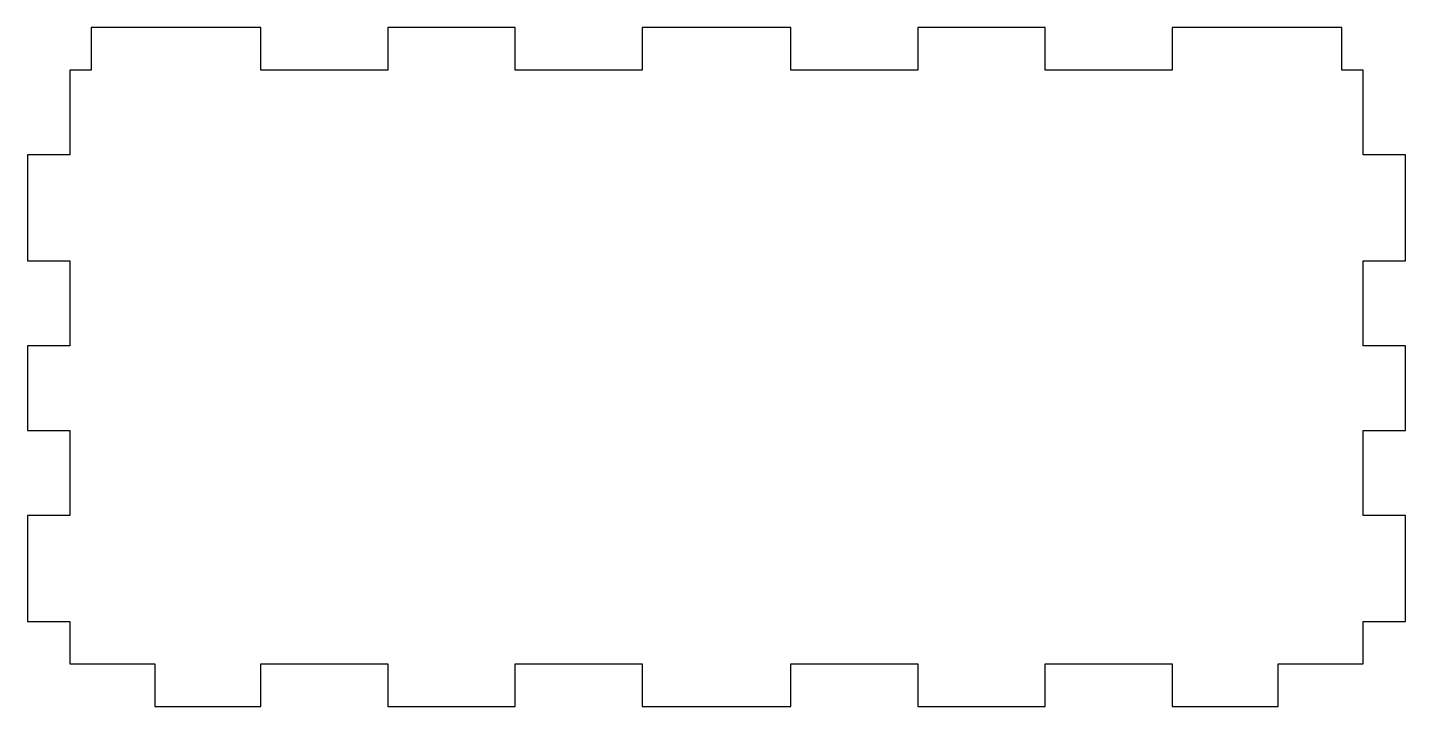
# Model space of a CAD drawing. Header units: millimetres. Extents: x 0 to 130, y -64 to 0.
import ezdxf

# ---------------------------------------------------------------- set-up
doc = ezdxf.new("R2010")
doc.units = ezdxf.units.MM

msp = doc.modelspace()

# ---------------------------------------------------------------- linework, layer by layer
at = {"linetype": 'Continuous', "flags": 128}
msp.add_lwpolyline([(96, -4), (96, 0), (84, 0), (84, -4), (72, -4), (72, 0), (58, 0), (58, -4), (46, -4), (46, 0), (34, 0), (34, -4), (22, -4), (22, 0), (6, 0), (6, -4), (4, -4), (4, -12), (0, -12), (0, -22), (4, -22), (4, -30), (0, -30), (0, -38), (4, -38), (4, -46), (0, -46), (0, -56), (4, -56), (4, -60), (12, -60), (12, -64), (22, -64), (22, -60), (34, -60), (34, -64), (46, -64), (46, -60), (58, -60), (58, -64), (72, -64), (72, -60), (84, -60), (84, -64), (96, -64), (96, -60), (108, -60), (108, -64), (118, -64), (118, -60), (126, -60), (126, -56), (130, -56), (130, -46), (126, -46), (126, -38), (130, -38), (130, -30), (126, -30), (126, -22), (130, -22), (130, -12), (126, -12), (126, -4), (124, -4), (124, 0), (108, 0), (108, -4)], close=True, dxfattribs=at)

doc.saveas('drawing.dxf')
